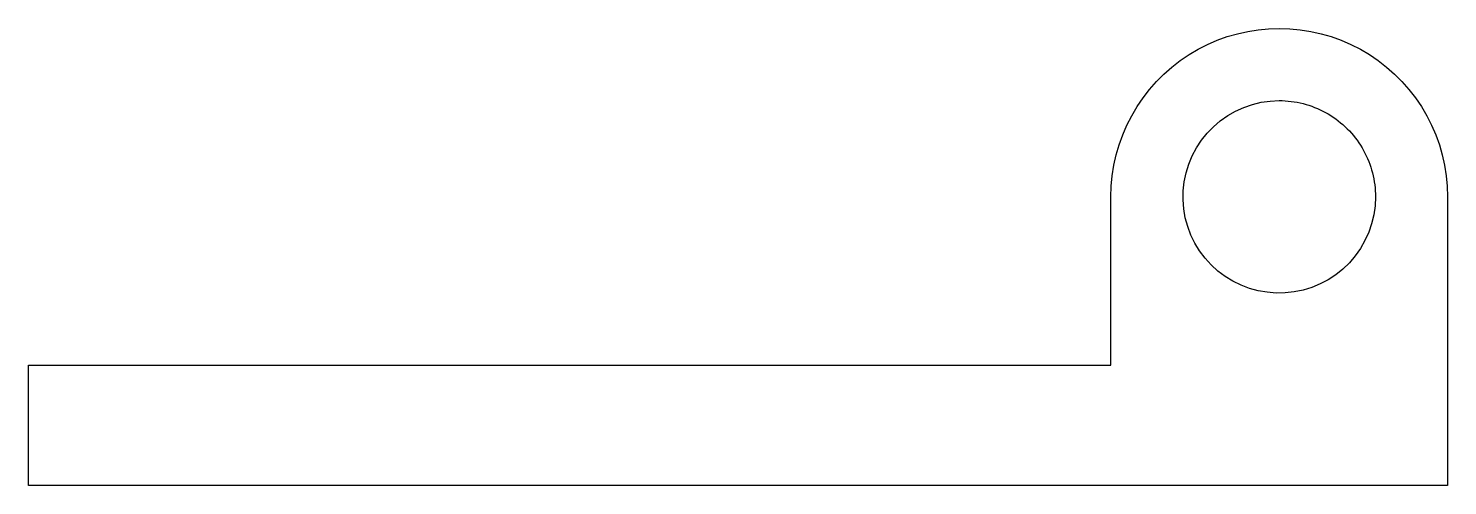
# Model space of a CAD drawing. Header units: metres. Extents: x -42 to 17, y 0 to 19.
import ezdxf

# ---------------------------------------------------------------- set-up
doc = ezdxf.new("R2010")
doc.units = ezdxf.units.M

msp = doc.modelspace()

# ---------------------------------------------------------------- linework, layer by layer
for points in [[(3, 12), (3.014, 12.44), (3.055, 12.877), (3.124, 13.312), (3.22, 13.741), (3.343, 14.163), (3.492, 14.577), (3.666, 14.98), (3.866, 15.372), (4.09, 15.751), (4.337, 16.114), (4.606, 16.462), (4.897, 16.792), (5.208, 17.103), (5.538, 17.394), (5.886, 17.663), (6.249, 17.91), (6.628, 18.134), (7.02, 18.334), (7.423, 18.508), (7.837, 18.657), (8.259, 18.78), (8.688, 18.876), (9.123, 18.945), (9.56, 18.986), (10, 19), (10.44, 18.986), (10.877, 18.945), (11.312, 18.876), (11.741, 18.78), (12.163, 18.657), (12.577, 18.508), (12.98, 18.334), (13.372, 18.134), (13.751, 17.91), (14.114, 17.663), (14.462, 17.394), (14.792, 17.103), (15.103, 16.792), (15.394, 16.462), (15.663, 16.114), (15.91, 15.751), (16.134, 15.372), (16.334, 14.98), (16.508, 14.577), (16.657, 14.163), (16.78, 13.741), (16.876, 13.312), (16.945, 12.877), (16.986, 12.44), (17, 12)], [(14, 12), (13.982, 11.624), (13.929, 11.25), (13.841, 10.884), (13.719, 10.528), (13.564, 10.184), (13.377, 9.857), (13.161, 9.548), (12.916, 9.262), (12.645, 9), (12.351, 8.764), (12.036, 8.557), (11.703, 8.381), (11.355, 8.236), (10.995, 8.126), (10.626, 8.049), (10.251, 8.008), (9.874, 8.002), (9.499, 8.032), (9.127, 8.096), (8.764, 8.196), (8.411, 8.329), (8.073, 8.495), (7.752, 8.692), (7.45, 8.918), (7.172, 9.172), (6.918, 9.45), (6.692, 9.752), (6.495, 10.073), (6.329, 10.411), (6.196, 10.764), (6.096, 11.127), (6.032, 11.499), (6.002, 11.874), (6.008, 12.251), (6.049, 12.626), (6.126, 12.995), (6.236, 13.355), (6.381, 13.703), (6.557, 14.036), (6.764, 14.351), (7, 14.645), (7.262, 14.916), (7.548, 15.161), (7.857, 15.377), (8.184, 15.564), (8.528, 15.719), (8.884, 15.841), (9.25, 15.929), (9.624, 15.982), (10, 16)], [(10, 16), (10.126, 15.998), (10.251, 15.992), (10.376, 15.982), (10.501, 15.968), (10.626, 15.951), (10.75, 15.929), (10.873, 15.904), (10.995, 15.874), (11.116, 15.841), (11.236, 15.804), (11.355, 15.764), (11.472, 15.719), (11.589, 15.671), (11.703, 15.619), (11.816, 15.564), (11.927, 15.505), (12.036, 15.443), (12.143, 15.377), (12.248, 15.308), (12.351, 15.236), (12.452, 15.161), (12.55, 15.082), (12.645, 15), (12.738, 14.916), (12.828, 14.828), (12.916, 14.738), (13, 14.645), (13.082, 14.55), (13.161, 14.452), (13.236, 14.351), (13.308, 14.248), (13.377, 14.143), (13.443, 14.036), (13.505, 13.927), (13.564, 13.816), (13.619, 13.703), (13.671, 13.589), (13.719, 13.472), (13.764, 13.355), (13.804, 13.236), (13.841, 13.116), (13.874, 12.995), (13.904, 12.873), (13.929, 12.75), (13.951, 12.626), (13.968, 12.501), (13.982, 12.376), (13.992, 12.251), (13.998, 12.126), (14, 12)], [(3, 5), (3, 5.14), (3, 5.28), (3, 5.42), (3, 5.56), (3, 5.7), (3, 5.84), (3, 5.98), (3, 6.12), (3, 6.26), (3, 6.4), (3, 6.54), (3, 6.68), (3, 6.82), (3, 6.96), (3, 7.1), (3, 7.24), (3, 7.38), (3, 7.52), (3, 7.66), (3, 7.8), (3, 7.94), (3, 8.08), (3, 8.22), (3, 8.36), (3, 8.5), (3, 8.64), (3, 8.78), (3, 8.92), (3, 9.06), (3, 9.2), (3, 9.34), (3, 9.48), (3, 9.62), (3, 9.76), (3, 9.9), (3, 10.04), (3, 10.18), (3, 10.32), (3, 10.46), (3, 10.6), (3, 10.74), (3, 10.88), (3, 11.02), (3, 11.16), (3, 11.3), (3, 11.44), (3, 11.58), (3, 11.72), (3, 11.86), (3, 12)], [(3, 5), (3, 5.14), (3, 5.28), (3, 5.42), (3, 5.56), (3, 5.7), (3, 5.84), (3, 5.98), (3, 6.12), (3, 6.26), (3, 6.4), (3, 6.54), (3, 6.68), (3, 6.82), (3, 6.96), (3, 7.1), (3, 7.24), (3, 7.38), (3, 7.52), (3, 7.66), (3, 7.8), (3, 7.94), (3, 8.08), (3, 8.22), (3, 8.36), (3, 8.5), (3, 8.64), (3, 8.78), (3, 8.92), (3, 9.06), (3, 9.2), (3, 9.34), (3, 9.48), (3, 9.62), (3, 9.76), (3, 9.9), (3, 10.04), (3, 10.18), (3, 10.32), (3, 10.46), (3, 10.6), (3, 10.74), (3, 10.88), (3, 11.02), (3, 11.16), (3, 11.3), (3, 11.44), (3, 11.58), (3, 11.72), (3, 11.86), (3, 12)], [(17, 12), (17, 11.76), (17, 11.52), (17, 11.28), (17, 11.04), (17, 10.8), (17, 10.56), (17, 10.32), (17, 10.08), (17, 9.84), (17, 9.6), (17, 9.36), (17, 9.12), (17, 8.88), (17, 8.64), (17, 8.4), (17, 8.16), (17, 7.92), (17, 7.68), (17, 7.44), (17, 7.2), (17, 6.96), (17, 6.72), (17, 6.48), (17, 6.24), (17, 6), (17, 5.76), (17, 5.52), (17, 5.28), (17, 5.04), (17, 4.8), (17, 4.56), (17, 4.32), (17, 4.08), (17, 3.84), (17, 3.6), (17, 3.36), (17, 3.12), (17, 2.88), (17, 2.64), (17, 2.4), (17, 2.16), (17, 1.92), (17, 1.68), (17, 1.44), (17, 1.2), (17, 0.96), (17, 0.72), (17, 0.48), (17, 0.24), (17, 0)], [(-42, 0), (-42, 0.1), (-42, 0.2), (-42, 0.3), (-42, 0.4), (-42, 0.5), (-42, 0.6), (-42, 0.7), (-42, 0.8), (-42, 0.9), (-42, 1), (-42, 1.1), (-42, 1.2), (-42, 1.3), (-42, 1.4), (-42, 1.5), (-42, 1.6), (-42, 1.7), (-42, 1.8), (-42, 1.9), (-42, 2), (-42, 2.1), (-42, 2.2), (-42, 2.3), (-42, 2.4), (-42, 2.5), (-42, 2.6), (-42, 2.7), (-42, 2.8), (-42, 2.9), (-42, 3), (-42, 3.1), (-42, 3.2), (-42, 3.3), (-42, 3.4), (-42, 3.5), (-42, 3.6), (-42, 3.7), (-42, 3.8), (-42, 3.9), (-42, 4), (-42, 4.1), (-42, 4.2), (-42, 4.3), (-42, 4.4), (-42, 4.5), (-42, 4.6), (-42, 4.7), (-42, 4.8), (-42, 4.9), (-42, 5)], [(-42, 5), (-41.1, 5), (-40.2, 5), (-39.3, 5), (-38.4, 5), (-37.5, 5), (-36.6, 5), (-35.7, 5), (-34.8, 5), (-33.9, 5), (-33, 5), (-32.1, 5), (-31.2, 5), (-30.3, 5), (-29.4, 5), (-28.5, 5), (-27.6, 5), (-26.7, 5), (-25.8, 5), (-24.9, 5), (-24, 5), (-23.1, 5), (-22.2, 5), (-21.3, 5), (-20.4, 5), (-19.5, 5), (-18.6, 5), (-17.7, 5), (-16.8, 5), (-15.9, 5), (-15, 5), (-14.1, 5), (-13.2, 5), (-12.3, 5), (-11.4, 5), (-10.5, 5), (-9.6, 5), (-8.7, 5), (-7.8, 5), (-6.9, 5), (-6, 5), (-5.1, 5), (-4.2, 5), (-3.3, 5), (-2.4, 5), (-1.5, 5), (-0.6, 5), (0.3, 5), (1.2, 5), (2.1, 5), (3, 5)], [(-20, 5), (-19.54, 5), (-19.08, 5), (-18.62, 5), (-18.16, 5), (-17.7, 5), (-17.24, 5), (-16.78, 5), (-16.32, 5), (-15.86, 5), (-15.4, 5), (-14.94, 5), (-14.48, 5), (-14.02, 5), (-13.56, 5), (-13.1, 5), (-12.64, 5), (-12.18, 5), (-11.72, 5), (-11.26, 5), (-10.8, 5), (-10.34, 5), (-9.88, 5), (-9.42, 5), (-8.96, 5), (-8.5, 5), (-8.04, 5), (-7.58, 5), (-7.12, 5), (-6.66, 5), (-6.2, 5), (-5.74, 5), (-5.28, 5), (-4.82, 5), (-4.36, 5), (-3.9, 5), (-3.44, 5), (-2.98, 5), (-2.52, 5), (-2.06, 5), (-1.6, 5), (-1.14, 5), (-0.68, 5), (-0.22, 5), (0.24, 5), (0.7, 5), (1.16, 5), (1.62, 5), (2.08, 5), (2.54, 5), (3, 5)], [(17, 0), (15.82, 0), (14.64, 0), (13.46, 0), (12.28, 0), (11.1, 0), (9.92, 0), (8.74, 0), (7.56, 0), (6.38, 0), (5.2, 0), (4.02, 0), (2.84, 0), (1.66, 0), (0.48, 0), (-0.7, 0), (-1.88, 0), (-3.06, 0), (-4.24, 0), (-5.42, 0), (-6.6, 0), (-7.78, 0), (-8.96, 0), (-10.14, 0), (-11.32, 0), (-12.5, 0), (-13.68, 0), (-14.86, 0), (-16.04, 0), (-17.22, 0), (-18.4, 0), (-19.58, 0), (-20.76, 0), (-21.94, 0), (-23.12, 0), (-24.3, 0), (-25.48, 0), (-26.66, 0), (-27.84, 0), (-29.02, 0), (-30.2, 0), (-31.38, 0), (-32.56, 0), (-33.74, 0), (-34.92, 0), (-36.1, 0), (-37.28, 0), (-38.46, 0), (-39.64, 0), (-40.82, 0), (-42, 0)]]:
    msp.add_lwpolyline(points)

doc.saveas('drawing.dxf')
